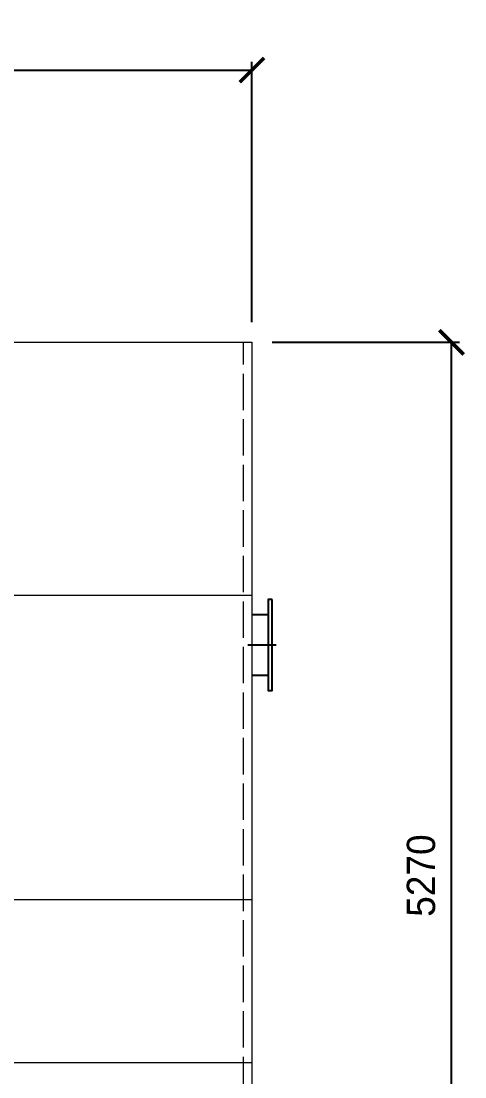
# Model space of a CAD drawing. Header units: millimetres. Extents: x 123596 to 162203, y -41590 to -20795.
# Drawn here: x 142036 to 144230, y -35218 to -30001 of the extents above; entities that cross this region are included whole.
import ezdxf

# ---------------------------------------------------------------- set-up
doc = ezdxf.new("R2010")
doc.units = ezdxf.units.MM
doc.header["$LTSCALE"] = 30
doc.header["$MEASUREMENT"] = 0
doc.linetypes.add('CENTER', pattern=[2, 1.25, -0.25, 0.25, -0.25])
doc.linetypes.add('DASHED', pattern=[15, 12, -3])
doc.layers.get('0').update_dxf_attribs({"linetype": 'CONTINUOUS'})
doc.layers.get('DEFPOINTS').update_dxf_attribs({"color": 143, "linetype": 'CONTINUOUS'})
doc.layers.add('center', color=1, linetype='CENTER')
doc.layers.add('냉각탑_dim', color=1, linetype='CONTINUOUS')
doc.styles.add('HY울릉도L', font='')
doc.styles.get('HY울릉도L').set_extended_font_data('HY울릉도L')
doc.dimstyles.new('성지DIM', dxfattribs={"dimtxt": 3.5, "dimasz": 3, "dimexe": 1, "dimexo": 2.5, "dimgap": 2, "dimtad": 1, "dimdec": 0, "dimzin": 3, "dimdsep": 46, "dimtxsty": 'HY울릉도L', "dimblk": 'ARCHTICK', "dimcen": -2, "dimclrd": 256, "dimclre": 256, "dimclrt": 7, "dimadec": 0, "dimazin": 0, "dimtfac": 1, "dimtdec": 0, "dimtofl": 0, "dimtmove": 0, "dimatfit": 3, "dimfxl": 0, "dimtolj": 1, "dimtzin": 0, "dimlwe": -1, "dimarcsym": 0})

# ---------------------------------------------------------------- blocks, each defined once
blk = doc.blocks.new('_ArchTick')
at = {"color": 0, "linetype": 'ByBlock', "const_width": 0.15}
blk.add_lwpolyline([(-0.5, -0.5), (0.5, 0.5)], dxfattribs=at)
blk = doc.blocks.new('*D61')
at = {"layer": 'DEFPOINTS', "color": 0, "transparency": 16777216}
for p in [(143177, -31588), (144164.1, -31588), (142872, -36858)]:
    blk.add_point(p, dxfattribs=at)
at = {"layer": '냉각탑_dim', "transparency": 16777216}
for p, q in [((143277, -31588), (144204.1, -31588)), ((142972, -36858), (144204.1, -36858))]:
    blk.add_line(p, q, dxfattribs=at)
at = {"layer": '냉각탑_dim', "lineweight": -2, "transparency": 16777216}
blk.add_line((144164.1, -36858), (144164.1, -31588), dxfattribs=at)
at = {"layer": '냉각탑_dim', "lineweight": -2, "transparency": 16777216, "xscale": 120, "yscale": 120, "zscale": 120}
for p, rotation in [((144164.1, -31588), 90), ((144164.1, -36858), 270)]:
    blk.add_blockref('_ArchTick', p, dxfattribs=dict(at, rotation=rotation))
at = {"layer": '냉각탑_dim', "color": 7, "transparency": 16777216, "insert": (144014.1, -34223), "char_height": 140, "attachment_point": 5, "rotation": 90, "style": 'HY울릉도L'}
blk.add_mtext('\\A1;5270', dxfattribs=at)
blk = doc.blocks.new('*D62')
at = {"layer": 'DEFPOINTS', "color": 0, "transparency": 16777216}
for p in [(143177, -30242.7), (136977, -31588), (143177, -31588)]:
    blk.add_point(p, dxfattribs=at)
at = {"layer": '냉각탑_dim', "transparency": 16777216}
for p, q in [((136977, -31488), (136977, -30202.7)), ((143177, -31488), (143177, -30202.7))]:
    blk.add_line(p, q, dxfattribs=at)
at = {"layer": '냉각탑_dim', "lineweight": -2, "transparency": 16777216}
blk.add_line((136977, -30242.7), (143177, -30242.7), dxfattribs=at)
at = {"layer": '냉각탑_dim', "lineweight": -2, "transparency": 16777216, "xscale": 120, "yscale": 120, "zscale": 120, "rotation": 180}
blk.add_blockref('_ArchTick', (136977, -30242.7), dxfattribs=at)
at = {"layer": '냉각탑_dim', "lineweight": -2, "transparency": 16777216, "xscale": 120, "yscale": 120, "zscale": 120}
blk.add_blockref('_ArchTick', (143177, -30242.7), dxfattribs=at)
at = {"layer": '냉각탑_dim', "color": 7, "transparency": 16777216, "insert": (140077, -30092.7), "char_height": 140, "attachment_point": 5, "style": 'HY울릉도L'}
blk.add_mtext('\\A1;6200', dxfattribs=at)

msp = doc.modelspace()

# ---------------------------------------------------------------- linework, layer by layer
at = {"lineweight": 18, "ltscale": 500}
for p, q in [((136977, -31588), (143177, -31588)), ((143177, -31588), (143177, -36858)), ((136977, -32838), (143177, -32838)), ((136977, -34341), (143177, -34341)), ((143177, -35148), (136977, -35148))]:
    msp.add_line(p, q, dxfattribs=at)
at = {"color": 5, "linetype": 'DASHED', "lineweight": 9, "ltscale": 0.5}
msp.add_line((143135, -35298), (143135, -31588), dxfattribs=at)
at = {"color": 3}
for p, q in [((143257, -32934), (143177, -32934)), ((143257, -33234), (143177, -33234))]:
    msp.add_line(p, q, dxfattribs=at)
msp.add_lwpolyline([(143277, -32859), (143257, -32859), (143257, -33309), (143277, -33309)], close=True, dxfattribs=at)
at = {"layer": 'center', "linetype": 'CENTER', "ltscale": 50}
msp.add_line((143297, -33084), (143157, -33084), dxfattribs=at)

# ---------------------------------------------------------------- dimensions: what is measured, and where the dimension line sits
at = {"layer": '냉각탑_dim'}
dim = msp.add_linear_dim(base=(143177, -30242.7), p1=(136977, -31588), p2=(143177, -31588), dimstyle='성지DIM', override={"dimscale": 40}, dxfattribs=at)
dim.commit()
dim.dimension.update_dxf_attribs({"geometry": '*D62', "text_midpoint": (140077, -30092.7)})
dim = msp.add_linear_dim(base=(144164.1, -31588), p1=(142872, -36858), p2=(143177, -31588), angle=90, dimstyle='성지DIM', override={"dimscale": 40}, dxfattribs=at)
dim.commit()
dim.dimension.update_dxf_attribs({"geometry": '*D61', "text_midpoint": (144014.1, -34223)})

doc.saveas('drawing.dxf')
